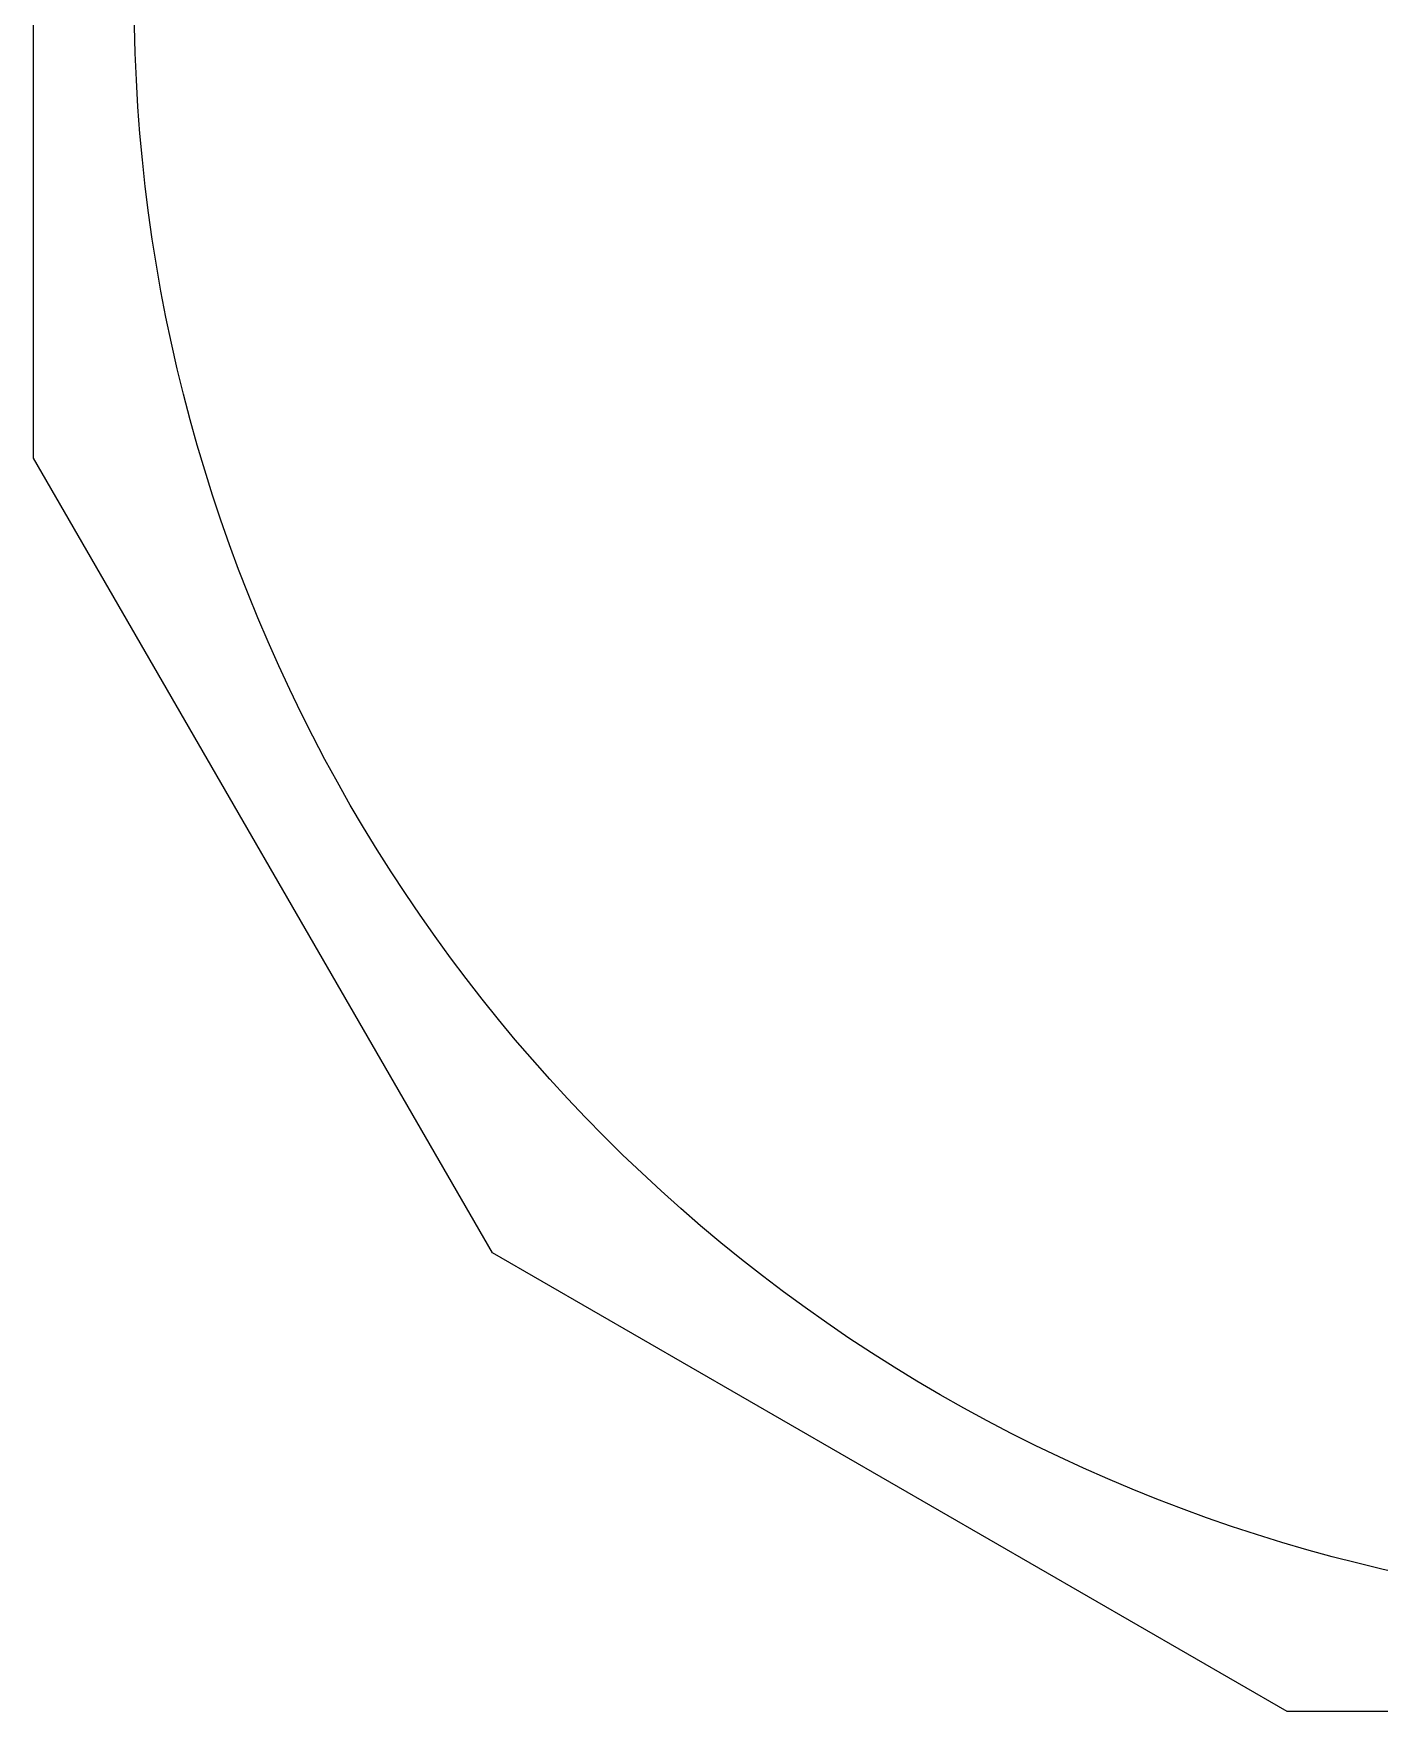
# Model space of a CAD drawing. Extents: x 5.1 to 68.9, y 5.1 to 68.9.
# Drawn here: x 5.13 to 30.18, y 5.13 to 36.37 of the extents above; entities that cross this region are included whole.
import ezdxf

# ---------------------------------------------------------------- set-up
doc = ezdxf.new("R2010")
doc.units = 0
doc.layers.add('View004', color=7, linetype='CONTINUOUS')

msp = doc.modelspace()

# ---------------------------------------------------------------- linework, layer by layer
at = {"layer": 'View004', "color": 7}
for p, q in [((5.132292, 28.466889), (5.132292, 45.548889)), ((13.673294, 13.673389), (5.132292, 28.466889)), ((28.467293, 5.13229), (13.673294, 13.673389)), ((34.006293, 5.13229), (28.467293, 5.13229))]:
    msp.add_line(p, q, dxfattribs=at)
at = {"layer": 'View004', "color": 3}
for points in [[(22.008289, 11.027331), (12.726256, 16.386315), (7.008289, 26.290126), (7.008289, 37.008094)], [(52.00829, 11.027331), (42.726257, 5.668347), (31.290322, 5.668347), (22.008289, 11.027331)]]:
    msp.add_open_spline(points, degree=3, dxfattribs=at)

doc.saveas('drawing.dxf')
